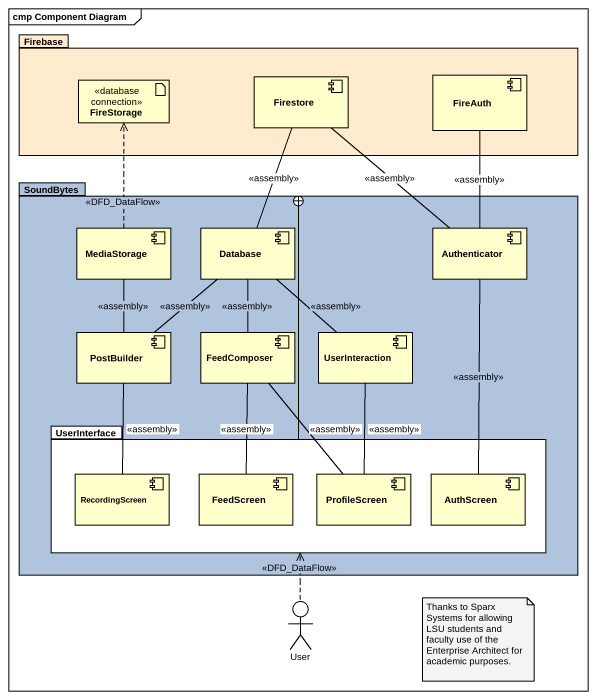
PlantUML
@startuml
mainframe cmp Component Diagram
package Firebase #FFEBCD {
  artifact FireStorage <<database connection>>
  component Firestore
  component FireAuth
}
package SoundBytes #B0C4DE {
  component MediaStorage
  component "Database" as Database_
  component Authenticator
  component PostBuilder
  component FeedComposer
  component UserInteraction
  package UserInterface {
    component RecordingScreen
    component FeedScreen
    component ProfileScreen
    component AuthScreen
  }
}
actor User
MediaStorage .up.> FireStorage : <<DFD_DataFlow>>
Database_ -up- Firestore : <<assembly>>
Authenticator -up- Firestore : <<assembly>>
Authenticator -up- FireAuth : <<assembly>>
PostBuilder -up- MediaStorage : <<assembly>>
PostBuilder -up- Database_ : <<assembly>>
FeedComposer -up- Database_ : <<assembly>>
UserInteraction -up- Database_ : <<assembly>>
UserInterface -up-+ SoundBytes
RecordingScreen -up- PostBuilder : <<assembly>>
FeedScreen -up- FeedComposer : <<assembly>>
ProfileScreen -up- FeedComposer : <<assembly>>
ProfileScreen -up- UserInteraction : <<assembly>>
AuthScreen -up- Authenticator : <<assembly>>
User .up.> UserInterface : <<DFD_DataFlow>>
note as N1
  Thanks to Sparx Systems for allowing LSU students and
  faculty use of the Enterprise Architect for academic purposes.
end note
@enduml
